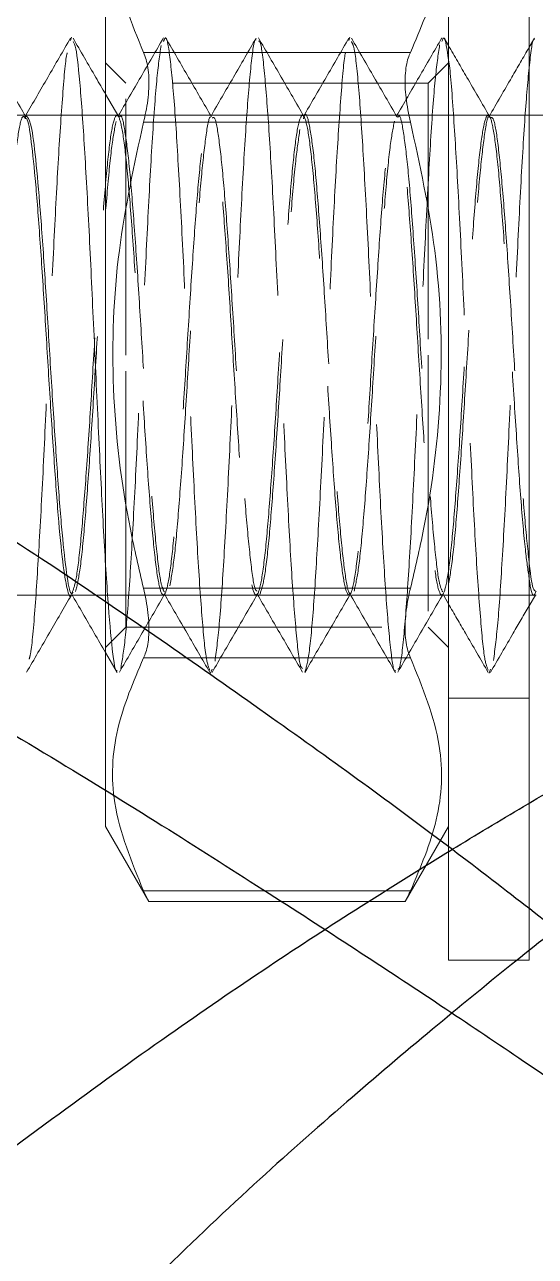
# Model space of a CAD drawing. Header units: millimetres. Extents: x 8981 to 59433, y 5244 to 14154.
# Drawn here: x 10663.52 to 10676.18, y 11665.5 to 11696.03 of the extents above; entities that cross this region are included whole.
import ezdxf

# ---------------------------------------------------------------- set-up
doc = ezdxf.new("R2010")
doc.units = ezdxf.units.MM
doc.linetypes.add('DASHED', pattern=[19.05, 12.7, -6.35])
doc.linetypes.add('HIDDEN', pattern=[9.525, 6.35, -3.175])
doc.layers.add('1实线层', color=7, linetype='Continuous', lineweight=30)
doc.layers.add('2虚线层', color=6, linetype='DASHED')
doc.layers.add('6细线层', color=4, linetype='Continuous')

# ---------------------------------------------------------------- blocks, each defined once
blk = doc.blocks.new('BD-10-630')
at = {"layer": 'Defpoints', "color": 7, "linetype": 'HIDDEN', "lineweight": 0}
for p, q in [((-5.946, -26.561), (-5.946, -50.595)), ((5.946, -49.464), (5.946, -26.561)), ((5.86, -49.465), (5.947, -49.495)), ((5.946, -49.483), (5.913, -49.464)), ((5.946, -51.745), (5.95, -49.505)), ((5.946, -63.264), (5.946, -49.508)), ((-5.946, -50.614), (-5.912, -50.634)), ((-5.946, -50.633), (-5.946, -62.095)), ((-7.372, -51.461), (-7.863, -51.745)), ((-7.246, -51.461), (-6.746, -51.961)), ((5.908, -51.786), (6.469, -51.461)), ((6.746, -51.961), (7.246, -51.461)), ((5.946, -54.046), (5.95, -51.806)), ((-6.746, -51.961), (0, -51.961)), ((-6.746, -51.961), (-6.746, -59.461)), ((0, -51.961), (6.746, -51.961)), ((6.746, -59.461), (6.746, -51.961)), ((-13.279, -59.019), (-13.279, -52.402)), ((-7.506, -59.019), (-7.506, -52.402)), ((-5.774, -59.019), (-5.774, -52.402)), ((5.774, -59.019), (5.774, -52.402)), ((7.506, -59.019), (7.506, -52.402)), ((-7.885, -54.065), (-7.784, -54.102)), ((5.946, -56.345), (5.95, -54.105)), ((5.946, -58.646), (5.95, -56.406)), ((7.799, -57.493), (7.886, -57.516)), ((5.946, -60.945), (5.95, -58.705)), ((-6.746, -59.461), (-7.246, -59.961)), ((0, -59.461), (-6.746, -59.461)), ((6.746, -59.461), (0, -59.461)), ((7.246, -59.961), (6.746, -59.461)), ((-8.5, -59.961), (-8.5, -61.961)), ((-7.886, -60.967), (-7.786, -61.002)), ((5.946, -63.246), (5.95, -61.006))]:
    blk.add_line(p, q, dxfattribs=at)
at = {"layer": 'Defpoints', "color": 7, "linetype": 'Continuous', "lineweight": 15}
for p, q in [((5.946, -49.508), (5.946, -49.464)), ((-5.946, -50.595), (-5.946, -50.633)), ((7.804, -50.593), (7.885, -50.614)), ((-11.685, -51.461), (-13.547, -52.535)), ((11.685, -51.461), (-11.685, -51.461)), ((-13.279, -59.019), (-13.279, -52.402)), ((-7.506, -59.019), (-7.506, -52.402)), ((-5.774, -59.019), (-5.774, -52.402)), ((5.774, -59.019), (5.774, -52.402)), ((7.506, -59.019), (7.506, -52.402)), ((-13.547, -52.525), (-13.547, -58.896)), ((-13.547, -58.886), (-11.685, -59.961)), ((-5.92, -59.818), (-6.165, -59.961)), ((-15, -59.961), (-15, -61.961)), ((15, -59.961), (-15, -59.961)), ((7.677, -59.961), (7.861, -59.854)), ((15, -61.961), (-15, -61.961)), ((-6.211, -61.961), (-5.946, -62.114)), ((7.862, -62.094), (7.631, -61.961)), ((-5.946, -62.095), (-5.946, -62.133))]:
    blk.add_line(p, q, dxfattribs=at)
at = {"layer": 'Defpoints', "color": 7, "linetype": 'HIDDEN', "lineweight": 0, "flags": 128}
for points in [[(-5.95, -48.355), (-5.948, -49.475), (-5.946, -50.595)], [(-5.95, -50.655), (-5.948, -51.775), (-5.946, -52.895)], [(-5.95, -52.955), (-5.948, -54.075), (-5.946, -55.195)], [(-5.95, -55.255), (-5.948, -56.375), (-5.946, -57.495)], [(-5.95, -57.555), (-5.948, -58.675), (-5.946, -59.795)], [(-5.95, -59.856), (-5.948, -60.976), (-5.946, -62.096)]]:
    blk.add_lwpolyline(points, dxfattribs=at)
at = {"layer": 'Defpoints', "color": 7, "linetype": 'HIDDEN', "lineweight": 0}
for points, knots in [([(5.876, -28.801), (5.731, -28.838), (5.441, -28.912), (4.363, -29.024), (2.922, -29.134), (1.205, -29.247), (-0.624, -29.356), (-2.392, -29.47), (-3.944, -29.579), (-5.131, -29.693), (-5.849, -29.801), (-6.03, -29.916), (-5.656, -30.023), (-4.766, -30.139), (-3.434, -30.246), (-1.793, -30.361), (0.019, -30.469), (1.823, -30.584), (3.466, -30.691), (4.785, -30.806), (5.669, -30.914), (6.031, -31.029), (5.84, -31.137), (5.114, -31.251), (3.916, -31.359), (2.362, -31.474), (0.587, -31.582), (-1.237, -31.696), (-2.952, -31.805), (-4.393, -31.918), (-5.432, -32.028), (-5.972, -32.141), (-5.964, -32.252), (-5.409, -32.363), (-4.357, -32.475), (-2.904, -32.585), (-1.187, -32.698), (0.642, -32.808), (2.409, -32.921), (3.958, -33.03), (5.141, -33.144), (5.854, -33.252), (6.028, -33.367), (5.65, -33.475), (4.754, -33.59), (3.419, -33.697), (1.775, -33.812), (-0.038, -33.92), (-1.841, -34.035), (-3.481, -34.142), (-4.797, -34.258), (-5.676, -34.365), (-6.032, -34.48), (-5.835, -34.588), (-5.104, -34.703), (-3.901, -34.811), (-2.345, -34.925), (-0.568, -35.033), (1.256, -35.147), (2.969, -35.256), (4.406, -35.37), (5.441, -35.48), (5.975, -35.592), (5.961, -35.703), (5.4, -35.814), (4.344, -35.926), (2.887, -36.036), (1.168, -36.149), (-0.661, -36.259), (-2.426, -36.372), (-3.973, -36.481), (-5.151, -36.595), (-5.859, -36.703), (-6.027, -36.818), (-5.643, -36.926), (-4.743, -37.041), (-3.403, -37.148), (-1.757, -37.264), (0.057, -37.371), (1.859, -37.486), (3.497, -37.593), (4.808, -37.709), (5.682, -37.816), (6.033, -37.931), (5.83, -38.039), (5.094, -38.154), (3.886, -38.262), (2.327, -38.376), (0.549, -38.485), (-1.274, -38.599), (-2.985, -38.708), (-4.419, -38.821), (-5.449, -38.931), (-5.978, -39.043), (-5.958, -39.154), (-5.392, -39.265), (-4.33, -39.377), (-2.871, -39.488), (-1.149, -39.6), (0.68, -39.71), (2.444, -39.823), (3.987, -39.932), (5.16, -40.046), (5.863, -40.155), (6.026, -40.269), (5.636, -40.377), (4.731, -40.492), (3.387, -40.599), (1.739, -40.715), (-0.076, -40.822), (-1.877, -40.937), (-3.512, -41.045), (-4.82, -41.16), (-5.689, -41.267), (-6.034, -41.382), (-5.825, -41.49), (-5.083, -41.605), (-3.872, -41.713), (-2.31, -41.827), (-0.53, -41.936), (1.293, -42.05), (3.002, -42.159), (4.432, -42.272), (5.457, -42.382), (5.98, -42.494), (5.955, -42.605), (5.383, -42.717), (4.317, -42.828), (2.854, -42.939), (1.131, -43.051), (-0.699, -43.161), (-2.461, -43.274), (-4.001, -43.383), (-5.17, -43.497), (-5.868, -43.606), (-6.025, -43.72), (-5.629, -43.828), (-4.719, -43.943), (-3.372, -44.051), (-1.72, -44.166), (0.095, -44.273), (1.895, -44.389), (3.528, -44.496), (4.831, -44.611), (5.695, -44.718), (6.034, -44.834), (5.82, -44.941), (5.073, -45.056), (3.857, -45.164), (2.292, -45.279), (0.511, -45.387), (-1.311, -45.501), (-3.018, -45.61), (-4.444, -45.723), (-5.465, -45.833), (-5.983, -45.946), (-5.952, -46.056), (-5.375, -46.168), (-4.304, -46.279), (-2.838, -46.39), (-1.112, -46.502), (0.718, -46.612), (2.479, -46.725), (4.015, -46.835), (5.18, -46.948), (5.872, -47.057), (6.024, -47.171), (5.622, -47.279), (4.707, -47.394), (3.356, -47.502), (1.702, -47.617), (-0.114, -47.724), (-1.913, -47.84), (-3.543, -47.947), (-4.843, -48.062), (-5.701, -48.17), (-6.035, -48.285), (-5.815, -48.392), (-5.063, -48.507), (-3.843, -48.615), (-2.274, -48.73), (-0.492, -48.838), (1.33, -48.952), (3.034, -49.061), (4.46, -49.174), (5.462, -49.284), (5.983, -49.388), (5.902, -49.453), (5.866, -49.481)], [0, 0, 0, 0, 0.005382, 0.010772, 0.016145, 0.021542, 0.026909, 0.032312, 0.037672, 0.04308, 0.048436, 0.053848, 0.0592, 0.064615, 0.069965, 0.075382, 0.08073, 0.086147, 0.091496, 0.096913, 0.102262, 0.107677, 0.113029, 0.118442, 0.123797, 0.129206, 0.134565, 0.139969, 0.145335, 0.150733, 0.156105, 0.161496, 0.166876, 0.172259, 0.177648, 0.183023, 0.188419, 0.193786, 0.199189, 0.20455, 0.209957, 0.215314, 0.220725, 0.226078, 0.231493, 0.236843, 0.242259, 0.247608, 0.253025, 0.258373, 0.26379, 0.269139, 0.274555, 0.279906, 0.285319, 0.290674, 0.296083, 0.301442, 0.306847, 0.312212, 0.317611, 0.322982, 0.328374, 0.333753, 0.339137, 0.344525, 0.349901, 0.355296, 0.360664, 0.366065, 0.371428, 0.376834, 0.382192, 0.387603, 0.392956, 0.39837, 0.40372, 0.409136, 0.414485, 0.419902, 0.425251, 0.430668, 0.436017, 0.441433, 0.446783, 0.452197, 0.457551, 0.462961, 0.468319, 0.473725, 0.479088, 0.484488, 0.489858, 0.495252, 0.50063, 0.506015, 0.511401, 0.516779, 0.522172, 0.527542, 0.532942, 0.538306, 0.543711, 0.549069, 0.55448, 0.559833, 0.565247, 0.570598, 0.576014, 0.581363, 0.58678, 0.592128, 0.597545, 0.602894, 0.60831, 0.613661, 0.619075, 0.624428, 0.629839, 0.635196, 0.640603, 0.645965, 0.651366, 0.656735, 0.66213, 0.667506, 0.672893, 0.678278, 0.683656, 0.689049, 0.69442, 0.699819, 0.705183, 0.710588, 0.715947, 0.721357, 0.726711, 0.732124, 0.737475, 0.742891, 0.74824, 0.753657, 0.759006, 0.764423, 0.769771, 0.775188, 0.780538, 0.785952, 0.791305, 0.796717, 0.802073, 0.80748, 0.812842, 0.818244, 0.823612, 0.829007, 0.834383, 0.839771, 0.845154, 0.850534, 0.855926, 0.861298, 0.866696, 0.872061, 0.877465, 0.882825, 0.888234, 0.893589, 0.899002, 0.904353, 0.909768, 0.915118, 0.920535, 0.925883, 0.9313, 0.936649, 0.942065, 0.947415, 0.95283, 0.958182, 0.963594, 0.96895, 0.974358, 0.979719, 0.985122, 0.990489, 0.995885, 1, 1, 1, 1]), ([(-7.539, -49.569), (-7.483, -49.582), (-7.276, -49.633), (-6.2, -49.724), (-4.439, -49.832), (-2.232, -49.947), (0.177, -50.054), (2.559, -50.17), (4.733, -50.277), (6.392, -50.392), (7.335, -50.467), (7.48, -50.507), (7.493, -50.511)], [0, 0, 0, 0, 0.044654, 0.163355, 0.28074, 0.399501, 0.516834, 0.635632, 0.752939, 0.871749, 0.989056, 1, 1, 1, 1]), ([(-5.889, -50.633), (-5.801, -50.666), (-5.614, -50.735), (-4.687, -50.845), (-3.342, -50.953), (-1.683, -51.068), (0.133, -51.176), (1.931, -51.291), (3.559, -51.398), (4.854, -51.513), (5.708, -51.621), (6.036, -51.736), (5.81, -51.843), (5.052, -51.959), (3.828, -52.066), (2.257, -52.181), (0.473, -52.289), (-1.348, -52.403), (-3.051, -52.512), (-4.47, -52.626), (-5.481, -52.735), (-5.988, -52.848), (-5.945, -52.958), (-5.357, -53.07), (-4.277, -53.181), (-2.804, -53.292), (-1.075, -53.404), (0.755, -53.515), (2.513, -53.628), (4.043, -53.737), (5.2, -53.851), (5.881, -53.959), (6.021, -54.074), (5.608, -54.182), (4.683, -54.296), (3.324, -54.404), (1.666, -54.519), (-0.152, -54.627), (-1.949, -54.742), (-3.574, -54.849), (-4.865, -54.965), (-5.714, -55.072), (-6.036, -55.187), (-5.804, -55.295), (-5.042, -55.41), (-3.813, -55.517), (-2.239, -55.632), (-0.454, -55.74), (1.367, -55.855), (3.067, -55.963), (4.483, -56.077), (5.489, -56.186), (5.99, -56.299), (5.942, -56.409), (5.349, -56.521), (4.264, -56.632), (2.788, -56.744), (1.056, -56.856), (-0.774, -56.966), (-2.53, -57.079), (-4.057, -57.188), (-5.209, -57.302), (-5.885, -57.411), (-6.02, -57.525), (-5.601, -57.633), (-4.671, -57.748), (-3.308, -57.855), (-1.647, -57.97), (0.171, -58.078), (1.967, -58.193), (3.589, -58.3), (4.876, -58.416), (5.72, -58.523), (6.036, -58.638), (5.799, -58.746), (5.031, -58.861), (3.798, -58.968), (2.222, -59.083), (0.435, -59.191), (-1.385, -59.306), (-3.084, -59.414), (-4.495, -59.528), (-5.497, -59.637), (-5.993, -59.75), (-5.939, -59.86), (-5.34, -59.973), (-4.25, -60.083), (-2.771, -60.195), (-1.037, -60.307), (0.792, -60.417), (2.548, -60.53), (4.071, -60.639), (5.219, -60.753), (5.889, -60.862), (6.018, -60.976), (5.594, -61.084), (4.659, -61.199), (3.293, -61.307), (1.629, -61.422), (-0.19, -61.529), (-1.988, -61.644), (-3.596, -61.752), (-4.86, -61.862), (-5.317, -61.929), (-5.527, -61.961)], [0, 0, 0, 0, 0.008777, 0.018657, 0.028427, 0.038312, 0.048078, 0.057966, 0.06773, 0.077619, 0.087383, 0.097271, 0.107037, 0.116923, 0.126693, 0.136573, 0.146349, 0.156223, 0.166007, 0.175872, 0.185667, 0.195521, 0.205329, 0.21517, 0.224992, 0.234818, 0.244656, 0.254467, 0.264318, 0.274116, 0.283978, 0.293765, 0.303637, 0.313415, 0.323294, 0.333065, 0.342949, 0.352716, 0.362604, 0.372368, 0.382257, 0.39202, 0.401909, 0.411674, 0.42156, 0.431329, 0.441211, 0.450986, 0.460861, 0.470644, 0.48051, 0.490303, 0.500159, 0.509965, 0.519808, 0.529628, 0.539456, 0.549292, 0.559105, 0.568954, 0.578754, 0.588615, 0.598403, 0.608273, 0.618052, 0.627931, 0.637703, 0.647586, 0.657353, 0.667241, 0.677005, 0.686894, 0.696658, 0.706546, 0.716311, 0.726198, 0.735966, 0.745848, 0.755623, 0.765498, 0.77528, 0.785148, 0.79494, 0.804797, 0.814601, 0.824446, 0.834263, 0.844094, 0.853928, 0.863743, 0.87359, 0.883392, 0.893251, 0.903041, 0.91291, 0.92269, 0.932567, 0.94234, 0.952223, 0.961991, 0.971878, 0.981642, 0.991532, 1, 1, 1, 1]), ([(-5.859, -50.718), (-5.701, -50.756), (-5.385, -50.83), (-4.273, -50.941), (-2.808, -51.052), (-1.075, -51.164), (0.755, -51.275), (2.517, -51.388), (4.04, -51.497), (5.227, -51.61), (5.605, -51.684), (5.793, -51.72)], [0, 0, 0, 0, 0.111274, 0.222347, 0.333453, 0.444697, 0.555633, 0.667027, 0.777815, 0.889336, 1, 1, 1, 1]), ([(-7.857, -51.806), (-7.532, -51.994), (-6.882, -52.371), (-6.232, -52.748), (-5.908, -52.936)], [0, 0, 0, 0, 0.500217, 1, 1, 1, 1]), ([(-7.767, -51.837), (-7.558, -51.874), (-7.14, -51.949), (-5.665, -52.06), (-3.723, -52.171), (-1.425, -52.283), (1.001, -52.394), (3.336, -52.506), (5.355, -52.616), (6.93, -52.729), (7.431, -52.802), (7.68, -52.839)], [0, 0, 0, 0, 0.111274, 0.222346, 0.333453, 0.444696, 0.555633, 0.667026, 0.777815, 0.889335, 1, 1, 1, 1]), ([(5.898, -51.805), (5.913, -51.814), (5.991, -51.861), (5.585, -51.942), (4.694, -52.056), (3.324, -52.164), (1.667, -52.279), (-0.153, -52.387), (-1.95, -52.502), (-3.579, -52.609), (-4.857, -52.725), (-5.687, -52.823), (-5.815, -52.89), (-5.871, -52.919)], [0, 0, 0, 0, 0.025225, 0.12461, 0.225026, 0.324343, 0.424814, 0.524083, 0.624588, 0.723832, 0.82435, 0.923591, 1, 1, 1, 1]), ([(7.866, -52.897), (7.541, -52.709), (6.892, -52.332), (6.243, -51.956), (5.919, -51.768)], [0, 0, 0, 0, 0.50024, 1, 1, 1, 1]), ([(-5.92, -52.918), (-6.244, -53.106), (-6.892, -53.483), (-7.541, -53.858), (-7.865, -54.046)], [0, 0, 0, 0, 0.499793, 1, 1, 1, 1]), ([(7.773, -52.896), (7.821, -52.915), (7.965, -52.971), (7.416, -53.061), (6.219, -53.175), (4.408, -53.283), (2.21, -53.398), (-0.202, -53.506), (-2.585, -53.621), (-4.745, -53.728), (-6.441, -53.843), (-7.561, -53.945), (-7.735, -54.014), (-7.814, -54.046)], [0, 0, 0, 0, 0.048174, 0.144501, 0.241824, 0.338085, 0.43546, 0.531675, 0.629084, 0.725275, 0.822696, 0.918883, 1, 1, 1, 1]), ([(-5.721, -53.055), (-5.503, -53.094), (-5.069, -53.169), (-3.809, -53.277), (-2.242, -53.392), (-0.454, -53.5), (1.368, -53.615), (3.067, -53.723), (4.496, -53.837), (5.455, -53.946), (5.924, -54.024), (5.901, -54.064), (5.9, -54.066)], [0, 0, 0, 0, 0.110898, 0.220486, 0.331332, 0.440988, 0.551759, 0.661506, 0.77218, 0.882042, 0.992598, 1, 1, 1, 1]), ([(5.912, -54.084), (6.237, -53.895), (6.886, -53.519), (7.536, -53.142), (7.861, -52.954)], [0, 0, 0, 0, 0.499802, 1, 1, 1, 1]), ([(-7.865, -54.102), (-7.539, -54.29), (-6.889, -54.667), (-6.24, -55.044), (-5.915, -55.232)], [0, 0, 0, 0, 0.500221, 1, 1, 1, 1]), ([(-7.585, -54.174), (-7.296, -54.212), (-6.72, -54.288), (-5.05, -54.396), (-2.973, -54.511), (-0.603, -54.619), (1.814, -54.733), (4.066, -54.842), (5.958, -54.956), (7.239, -55.065), (7.861, -55.146), (7.822, -55.188), (7.816, -55.194)], [0, 0, 0, 0, 0.109944, 0.218594, 0.328486, 0.437202, 0.547021, 0.655828, 0.76555, 0.874471, 0.984076, 1, 1, 1, 1]), ([(5.883, -54.105), (5.891, -54.126), (5.912, -54.185), (5.337, -54.281), (4.271, -54.392), (2.788, -54.504), (1.057, -54.616), (-0.775, -54.726), (-2.531, -54.839), (-4.066, -54.948), (-5.191, -55.062), (-5.809, -55.148), (-5.84, -55.2), (-5.848, -55.214)], [0, 0, 0, 0, 0.0587581, 0.1592502, 0.2595129, 0.3598568, 0.4602765, 0.5604637, 0.6610219, 0.7610723, 0.861749, 0.961684, 1, 1, 1, 1]), ([(7.862, -55.194), (7.537, -55.006), (6.889, -54.631), (6.241, -54.254), (5.917, -54.067)], [0, 0, 0, 0, 0.500187, 1, 1, 1, 1]), ([(-5.913, -55.214), (-6.237, -55.402), (-6.886, -55.779), (-7.534, -56.155), (-7.859, -56.343)], [0, 0, 0, 0, 0.499781, 1, 1, 1, 1]), ([(7.784, -55.251), (7.786, -55.263), (7.793, -55.313), (7.064, -55.4), (5.665, -55.511), (3.696, -55.623), (1.402, -55.734), (-1.027, -55.845), (-3.355, -55.958), (-5.389, -56.067), (-6.885, -56.181), (-7.718, -56.27), (-7.755, -56.325), (-7.767, -56.342)], [0, 0, 0, 0, 0.034407, 0.136631, 0.238623, 0.340698, 0.442849, 0.544765, 0.647056, 0.748833, 0.851245, 0.952905, 1, 1, 1, 1]), ([(5.915, -56.382), (6.24, -56.193), (6.89, -55.816), (7.54, -55.44), (7.865, -55.251)], [0, 0, 0, 0, 0.499769, 1, 1, 1, 1]), ([(-5.931, -55.284), (-5.831, -55.32), (-5.63, -55.393), (-4.668, -55.508), (-3.312, -55.615), (-1.648, -55.73), (0.171, -55.838), (1.971, -55.953), (3.585, -56.06), (4.884, -56.173), (5.361, -56.244), (5.592, -56.278)], [0, 0, 0, 0, 0.111263, 0.223655, 0.334838, 0.447293, 0.55842, 0.670917, 0.782011, 0.894528, 1, 1, 1, 1]), ([(-7.863, -56.403), (-7.537, -56.591), (-6.887, -56.968), (-6.237, -57.345), (-5.912, -57.534)], [0, 0, 0, 0, 0.500244, 1, 1, 1, 1]), ([(-7.862, -56.403), (-7.73, -56.439), (-7.463, -56.512), (-6.188, -56.626), (-4.391, -56.734), (-2.185, -56.849), (0.228, -56.957), (2.606, -57.072), (4.775, -57.179), (6.418, -57.295), (7.343, -57.367), (7.482, -57.406), (7.488, -57.408)], [0, 0, 0, 0, 0.109996, 0.221188, 0.331188, 0.442444, 0.552388, 0.663685, 0.773597, 0.884913, 0.994817, 1, 1, 1, 1]), ([(5.857, -56.365), (5.893, -56.376), (6.05, -56.424), (5.777, -56.506), (5.042, -56.621), (3.799, -56.728), (2.224, -56.843), (0.436, -56.951), (-1.386, -57.066), (-3.084, -57.174), (-4.504, -57.288), (-5.48, -57.397), (-5.957, -57.488), (-5.9, -57.54), (-5.884, -57.555)], [0, 0, 0, 0, 0.02717, 0.120097, 0.214181, 0.307142, 0.401185, 0.4942, 0.588183, 0.681272, 0.775176, 0.86836, 0.962165, 1, 1, 1, 1]), ([(7.86, -57.493), (7.535, -57.305), (6.886, -56.929), (6.237, -56.552), (5.913, -56.364)], [0, 0, 0, 0, 0.500247, 1, 1, 1, 1]), ([(-5.916, -57.516), (-6.24, -57.704), (-6.889, -58.081), (-7.538, -58.457), (-7.863, -58.645)], [0, 0, 0, 0, 0.499744, 1, 1, 1, 1]), ([(7.776, -57.555), (7.735, -57.578), (7.631, -57.638), (6.657, -57.74), (5.044, -57.847), (2.946, -57.962), (0.578, -58.07), (-1.839, -58.185), (-4.088, -58.293), (-5.975, -58.407), (-7.249, -58.516), (-7.866, -58.597), (-7.824, -58.639), (-7.819, -58.644)], [0, 0, 0, 0, 0.065362, 0.1681795, 0.2697732, 0.3725457, 0.4741983, 0.5769051, 0.6786387, 0.7812592, 0.8830955, 0.9856092, 1, 1, 1, 1]), ([(-5.852, -57.621), (-5.691, -57.658), (-5.368, -57.733), (-4.247, -57.843), (-2.775, -57.955), (-1.037, -58.067), (0.792, -58.177), (2.551, -58.29), (4.068, -58.4), (5.246, -58.513), (5.617, -58.586), (5.802, -58.622)], [0, 0, 0, 0, 0.111317, 0.22233, 0.333486, 0.444674, 0.555655, 0.667, 0.777826, 0.889305, 1, 1, 1, 1]), ([(5.908, -58.686), (6.233, -58.497), (6.883, -58.12), (7.533, -57.744), (7.859, -57.555)], [0, 0, 0, 0, 0.499759, 1, 1, 1, 1]), ([(-7.857, -58.706), (-7.532, -58.894), (-6.882, -59.271), (-6.232, -59.648), (-5.908, -59.836)], [0, 0, 0, 0, 0.500218, 1, 1, 1, 1]), ([(-7.78, -58.705), (-7.78, -58.717), (-7.782, -58.765), (-7.051, -58.852), (-5.647, -58.962), (-3.674, -59.074), (-1.377, -59.185), (1.051, -59.296), (3.382, -59.409), (5.392, -59.518), (6.955, -59.631), (7.447, -59.705), (7.692, -59.741)], [0, 0, 0, 0, 0.032888, 0.140544, 0.247905, 0.355406, 0.462936, 0.570269, 0.67795, 0.785133, 0.892944, 1, 1, 1, 1]), ([(5.895, -58.705), (5.911, -58.715), (5.987, -58.762), (5.571, -58.844), (4.669, -58.959), (3.293, -59.067), (1.631, -59.182), (-0.191, -59.289), (-1.986, -59.404), (-3.61, -59.512), (-4.879, -59.627), (-5.695, -59.725), (-5.816, -59.791), (-5.868, -59.819)], [0, 0, 0, 0, 0.026923, 0.126371, 0.226803, 0.326175, 0.426668, 0.525987, 0.62652, 0.725807, 0.82636, 0.925636, 1, 1, 1, 1]), ([(7.866, -59.797), (7.541, -59.608), (6.892, -59.232), (6.243, -58.856), (5.919, -58.668)], [0, 0, 0, 0, 0.500242, 1, 1, 1, 1]), ([(-6.165, -59.961), (-6.408, -60.101), (-6.974, -60.43), (-7.541, -60.759), (-7.866, -60.947)], [0, 0, 0, 0, 0.42764, 1, 1, 1, 1]), ([(7.326, -59.961), (7.321, -59.962), (7.134, -60), (6.13, -60.078), (4.382, -60.185), (2.157, -60.3), (-0.252, -60.408), (-2.633, -60.523), (-4.785, -60.63), (-6.471, -60.746), (-7.572, -60.847), (-7.736, -60.915), (-7.809, -60.946)], [0, 0, 0, 0, 0.003189, 0.116824, 0.229265, 0.34297, 0.45535, 0.569099, 0.681443, 0.795216, 0.907548, 1, 1, 1, 1]), ([(-5.711, -59.958), (-5.489, -59.996), (-5.048, -60.072), (-3.78, -60.18), (-2.207, -60.294), (-0.417, -60.402), (1.405, -60.517), (3.099, -60.625), (4.521, -60.739), (5.47, -60.848), (5.93, -60.926), (5.906, -60.965), (5.905, -60.966)], [0, 0, 0, 0, 0.111149, 0.220958, 0.332062, 0.44193, 0.552967, 0.662919, 0.773866, 0.883926, 0.99476, 1, 1, 1, 1]), ([(5.912, -60.984), (6.236, -60.796), (6.825, -60.454), (7.413, -60.113), (7.677, -59.961)], [0, 0, 0, 0, 0.551812, 1, 1, 1, 1]), ([(-7.864, -61.002), (-7.539, -61.19), (-6.988, -61.51), (-6.437, -61.829), (-6.211, -61.961)], [0, 0, 0, 0, 0.5897737, 1, 1, 1, 1]), ([(5.885, -61.004), (5.891, -61.027), (5.907, -61.086), (5.32, -61.184), (4.244, -61.294), (2.755, -61.406), (1.02, -61.518), (-0.813, -61.628), (-2.56, -61.741), (-4.098, -61.85), (-4.785, -61.924), (-5.126, -61.961)], [0, 0, 0, 0, 0.070982, 0.18766, 0.303966, 0.420478, 0.536967, 0.653296, 0.769953, 0.886116, 1, 1, 1, 1]), ([(7.631, -61.961), (7.384, -61.817), (6.812, -61.486), (6.241, -61.155), (5.917, -60.967)], [0, 0, 0, 0, 0.432924, 1, 1, 1, 1]), ([(-7.571, -61.077), (-7.277, -61.115), (-6.692, -61.191), (-5.011, -61.299), (-2.926, -61.413), (-0.552, -61.521), (1.863, -61.636), (4.109, -61.744), (5.992, -61.858), (7.258, -61.967), (7.87, -62.048), (7.827, -62.089), (7.822, -62.094)], [0, 0, 0, 0, 0.110191, 0.219057, 0.329203, 0.438128, 0.548207, 0.657215, 0.767205, 0.87632, 0.986199, 1, 1, 1, 1])]:
    blk.add_open_spline(points, degree=3, knots=knots, dxfattribs=at)
at = {"layer": 'Defpoints', "color": 7, "linetype": 'Continuous', "lineweight": 15}
for points, knots in [([(5.915, -49.482), (6.24, -49.293), (6.89, -48.916), (7.54, -48.54), (7.865, -48.351)], [0, 0, 0, 0, 0.499769, 1, 1, 1, 1]), ([(-7.862, -49.503), (-7.537, -49.692), (-6.898, -50.062), (-6.259, -50.432), (-5.946, -50.614)], [0, 0, 0, 0, 0.50904, 1, 1, 1, 1]), ([(5.866, -49.481), (5.867, -49.49), (5.871, -49.536), (5.338, -49.619), (4.298, -49.73), (2.819, -49.841), (1.094, -49.953), (-0.736, -50.064), (-2.497, -50.177), (-4.027, -50.286), (-5.199, -50.4), (-5.842, -50.508), (-6.059, -50.589), (-5.904, -50.629), (-5.889, -50.633)], [0, 0, 0, 0, 0.022624, 0.119454, 0.216154, 0.312835, 0.409682, 0.506217, 0.603192, 0.699601, 0.796684, 0.892989, 0.99016, 1, 1, 1, 1]), ([(5.927, -49.505), (5.893, -49.538), (5.82, -49.607), (5.048, -49.718), (3.833, -49.826), (2.258, -49.941), (0.474, -50.049), (-1.35, -50.163), (-3.051, -50.272), (-4.478, -50.386), (-5.464, -50.495), (-5.953, -50.586), (-5.899, -50.639), (-5.883, -50.655)], [0, 0, 0, 0, 0.087447, 0.184789, 0.280995, 0.378288, 0.474556, 0.571781, 0.668133, 0.76527, 0.861726, 0.958755, 1, 1, 1, 1]), ([(7.86, -50.593), (7.535, -50.405), (6.897, -50.035), (6.259, -49.665), (5.946, -49.483)], [0, 0, 0, 0, 0.508836, 1, 1, 1, 1]), ([(7.774, -50.655), (7.737, -50.678), (7.641, -50.737), (6.684, -50.837), (5.083, -50.945), (2.993, -51.06), (0.629, -51.168), (-1.79, -51.282), (-4.044, -51.391), (-5.941, -51.505), (-7.229, -51.614), (-7.858, -51.696), (-7.819, -51.739), (-7.813, -51.745)], [0, 0, 0, 0, 0.0631535, 0.1659592, 0.267569, 0.3703232, 0.4719989, 0.5746809, 0.6764443, 0.7790336, 0.8809066, 0.9833827, 1, 1, 1, 1]), ([(-5.916, -50.616), (-6.24, -50.804), (-6.726, -51.086), (-7.211, -51.367), (-7.372, -51.461)], [0, 0, 0, 0, 0.668068, 1, 1, 1, 1]), ([(6.469, -51.461), (6.607, -51.381), (7.07, -51.112), (7.533, -50.844), (7.859, -50.655)], [0, 0, 0, 0, 0.297802, 1, 1, 1, 1]), ([(-7.506, -52.402), (-8.089, -52.153), (-9.27, -51.648), (-11.231, -51.56), (-12.554, -52.104), (-13.279, -52.402)], [0, 0, 0, 0, 0.306592, 0.620438, 1, 1, 1, 1]), ([(13.279, -52.402), (12.696, -52.153), (11.515, -51.648), (9.554, -51.56), (8.23, -52.104), (7.506, -52.402)], [0, 0, 0, 0, 0.306592, 0.620438, 1, 1, 1, 1]), ([(5.774, -52.402), (4.719, -52.172), (2.547, -51.697), (-0.861, -51.569), (-3.663, -51.906), (-5.288, -52.288), (-5.774, -52.402)], [0, 0, 0, 0, 0.277269, 0.570701, 0.871885, 1, 1, 1, 1]), ([(-13.279, -52.402), (-13.371, -52.448), (-13.526, -52.525), (-13.526, -52.525), (-13.527, -52.525)], [0, 0, 0, 0, 0.589066, 1, 1, 1, 1]), ([(-5.774, -52.402), (-5.977, -52.445), (-6.384, -52.531), (-6.946, -52.546), (-7.31, -52.488), (-7.46, -52.422), (-7.506, -52.402)], [0, 0, 0, 0, 0.294103, 0.588742, 0.875659, 1, 1, 1, 1]), ([(7.506, -52.402), (7.388, -52.445), (7.154, -52.531), (6.622, -52.546), (6.14, -52.488), (5.859, -52.422), (5.774, -52.402)], [0, 0, 0, 0, 0.294089, 0.588729, 0.875646, 1, 1, 1, 1]), ([(-13.527, -58.896), (-13.532, -58.893), (-13.557, -58.881), (-13.447, -58.935), (-13.318, -58.999), (-13.279, -59.019)], [0, 0, 0, 0, 0.178696, 0.751667, 1, 1, 1, 1]), ([(-7.506, -59.019), (-7.388, -58.976), (-7.154, -58.89), (-6.622, -58.876), (-6.14, -58.933), (-5.859, -58.999), (-5.774, -59.019)], [0, 0, 0, 0, 0.294089, 0.588729, 0.875647, 1, 1, 1, 1]), ([(5.774, -59.019), (5.977, -58.976), (6.384, -58.89), (6.946, -58.876), (7.31, -58.933), (7.46, -58.999), (7.506, -59.019)], [0, 0, 0, 0, 0.294103, 0.588742, 0.875659, 1, 1, 1, 1]), ([(-13.279, -59.019), (-12.696, -59.268), (-11.515, -59.774), (-9.554, -59.861), (-8.23, -59.317), (-7.506, -59.019)], [0, 0, 0, 0, 0.306592, 0.620438, 1, 1, 1, 1]), ([(-5.774, -59.019), (-5.288, -59.133), (-3.692, -59.508), (-0.891, -59.851), (2.518, -59.731), (4.719, -59.25), (5.774, -59.019)], [0, 0, 0, 0, 0.128116, 0.42174, 0.72273, 1, 1, 1, 1]), ([(7.506, -59.019), (8.089, -59.268), (9.27, -59.774), (11.231, -59.861), (12.554, -59.317), (13.279, -59.019)], [0, 0, 0, 0, 0.306592, 0.620438, 1, 1, 1, 1]), ([(7.774, -59.796), (7.824, -59.815), (7.97, -59.871), (7.58, -59.925), (7.326, -59.961)], [0, 0, 0, 0, 0.349072, 1, 1, 1, 1]), ([(-5.527, -61.961), (-5.565, -61.965), (-5.886, -62.007), (-6.025, -62.066), (-5.889, -62.117), (-5.851, -62.131)], [0, 0, 0, 0, 0.086194, 0.744417, 1, 1, 1, 1]), ([(-5.126, -61.961), (-5.135, -61.962), (-5.52, -62), (-5.808, -62.05), (-5.841, -62.101), (-5.85, -62.114)], [0, 0, 0, 0, 0.018116, 0.738445, 1, 1, 1, 1])]:
    blk.add_open_spline(points, degree=3, knots=knots, dxfattribs=at)
blk = doc.blocks.new('G$CE91B29D6')
at = {"layer": '6细线层'}
for points in [[(48.141, 180.581), (48.443, 180.869), (48.774, 181.179), (49.136, 181.511), (49.533, 181.867), (49.967, 182.248), (50.438, 182.658), (50.95, 183.097), (51.503, 183.568), (52.097, 184.076), (52.734, 184.625), (53.416, 185.216), (54.147, 185.854), (54.932, 186.54), (55.774, 187.277), (56.68, 188.068), (57.659, 188.916), (58.715, 189.823), (59.856, 190.793), (61.088, 191.829), (62.417, 192.936), (63.849, 194.115), (65.395, 195.371), (67.063, 196.705), (68.866, 198.117), (70.821, 199.607), (72.946, 201.172), (75.247, 202.814), (77.702, 204.533), (80.326, 206.32), (83.189, 208.147), (86.328, 209.993), (89.763, 211.829), (93.544, 213.613), (97.658, 215.257), (101.63, 216.559), (105.124, 217.475), (108.217, 218.107), (110.973, 218.53), (113.445, 218.794), (115.674, 218.94), (117.692, 218.995), (118.221, 218.997)], [(118.433, 218.007), (116.675, 217.62), (113.936, 216.912), (110.844, 215.974), (107.337, 214.754), (103.336, 213.188), (98.793, 211.223), (94.248, 209.082), (90.169, 207.021), (86.465, 205.053), (83.097, 203.187), (80.078, 201.413), (77.359, 199.732), (74.873, 198.153), (72.588, 196.674), (70.49, 195.29), (68.564, 193.995), (66.795, 192.785), (65.17, 191.654), (63.676, 190.598), (62.299, 189.613), (61.029, 188.696), (59.857, 187.841), (58.773, 187.046), (57.772, 186.306), (56.849, 185.615), (56.001, 184.972), (55.221, 184.372), (54.504, 183.811), (53.847, 183.288), (53.242, 182.8), (52.684, 182.346), (52.165, 181.925), (51.682, 181.534), (51.231, 181.172), (50.809, 180.838), (50.414, 180.531), (50.043, 180.247), (49.696, 179.986), (49.371, 179.747), (49.066, 179.526), (48.78, 179.324), (48.513, 179.138)], [(70.339, 199.241), (68.564, 200.307), (66.795, 201.336), (65.17, 202.253), (63.676, 203.072), (62.299, 203.807), (61.029, 204.466), (59.857, 205.059), (58.773, 205.594), (57.772, 206.077), (56.849, 206.516), (56.001, 206.914), (55.221, 207.277), (54.504, 207.609), (53.847, 207.912), (53.242, 208.19), (52.684, 208.443), (52.165, 208.675), (51.682, 208.886), (51.231, 209.079), (50.809, 209.255), (50.414, 209.415), (50.043, 209.56), (49.696, 209.693), (49.371, 209.814), (49.066, 209.924), (48.78, 210.024), (48.513, 210.116)], [(47.186, 209.883), (47.39, 209.773), (47.617, 209.655), (47.867, 209.527), (48.141, 209.389), (48.443, 209.238), (48.774, 209.075), (49.136, 208.899), (49.533, 208.706), (49.967, 208.497), (50.438, 208.27), (50.95, 208.022), (51.503, 207.751), (52.097, 207.453), (52.734, 207.125), (53.416, 206.764), (54.147, 206.366), (54.932, 205.926), (55.774, 205.44), (56.68, 204.903), (57.659, 204.31), (58.715, 203.653), (59.856, 202.924), (61.088, 202.113), (62.417, 201.21), (63.849, 200.202), (65.395, 199.073), (67.063, 197.808), (68.866, 196.386), (70.821, 194.785), (72.946, 192.981), (75.247, 190.936), (77.702, 188.6), (80.326, 185.926), (83.189, 182.875), (86.328, 179.387), (89.763, 175.382), (93.544, 170.773), (97.658, 165.565), (101.63, 160.341), (102.263, 159.491)], [(109.632, 164.421), (107.337, 167.286), (103.336, 171.951), (98.793, 176.774), (94.248, 181.166), (90.169, 184.796), (86.465, 187.85), (83.097, 190.446), (80.078, 192.691), (77.359, 194.646), (74.873, 196.349), (72.588, 197.838), (70.49, 199.148), (70.339, 199.241)]]:
    blk.add_spline(points, degree=3, dxfattribs=at)

msp = doc.modelspace()

# ---------------------------------------------------------------- block references
at = {"layer": '1实线层', "rotation": 90}
msp.add_blockref('BD-10-630', (10614.067, 11687.838), dxfattribs=at)
at = {"layer": '2虚线层', "ltscale": 2, "xscale": -1}
msp.add_blockref('G$CE91B29D6', (10744.454, 11476.344), dxfattribs=at)

doc.saveas('drawing.dxf')
